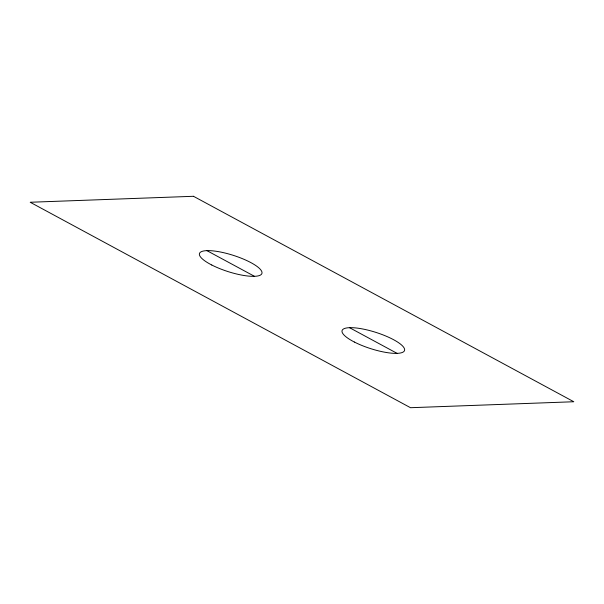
<?xml version="1.0" encoding="UTF-8"?>
<svg xmlns="http://www.w3.org/2000/svg" width="604" height="604" viewBox="0 0 604 604"><rect width="100%" height="100%" fill="white"/><g stroke="black" fill="none" stroke-linecap="round" stroke-linejoin="round"><path stroke-width="0.91" d="M206.923 250.637L254.458 276.315M349.542 327.685L397.077 353.363M193.484 196.292L30.2 202.257L410.516 407.708L573.8 401.743L193.484 196.292M211.762 265.005A32.775 8.539 17.7 0 0 261.774 273.778A32.775 8.539 17.7 0 0 218.535 251.657A32.775 8.539 17.7 0 0 211.762 265.005M354.382 342.045A32.775 8.539 17.7 0 0 404.393 350.818A32.775 8.539 17.7 0 0 361.147 328.697A32.775 8.539 17.7 0 0 354.382 342.045"/></g></svg>
